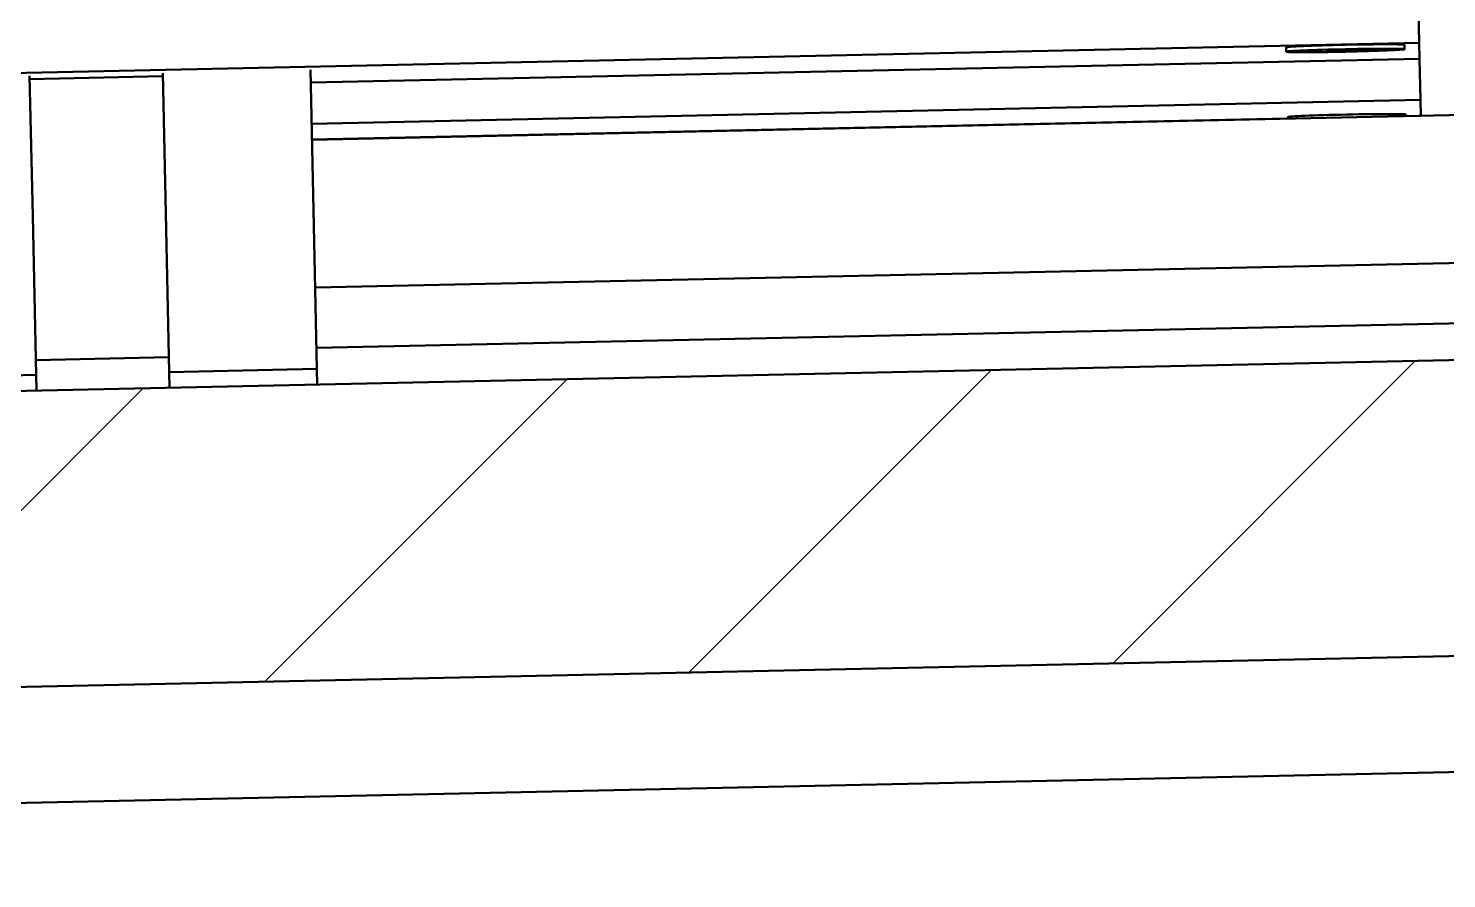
# Model space of a CAD drawing. Header units: millimetres. Extents: x 0 to 2625, y 0 to 1856.
# Drawn here: x 1939.8 to 2035.7, y 1269 to 1326.5 of the extents above; entities that cross this region are included whole.
import ezdxf

# ---------------------------------------------------------------- set-up
doc = ezdxf.new("R2010")
doc.units = ezdxf.units.MM
doc.header["$LTSCALE"] = 6.25
for name, color, linetype, lineweight in [('Hatch (ISO)', 7, 'Continuous', 18), ('Symbol (ISO)', 7, 'Continuous', 25), ('Visible (ISO)', 7, 'Continuous', 50)]:
    doc.layers.add(name, color=color, linetype=linetype, lineweight=lineweight)
doc.styles.add('Note Text (ISO)', font='tahoma.ttf')
doc.dimstyles.new('Default - Method 1b (ISO)$7', dxfattribs={"dimscale": 6.25, "dimtxt": 3.5, "dimasz": 2.5, "dimexe": 3.175, "dimexo": 0, "dimgap": 0.762, "dimtad": 1, "dimtoh": 1, "dimrnd": 1e-08, "dimtxsty": 'Note Text (ISO)', "dimcen": 0.09, "dimdle": 10, "dimclrd": 256, "dimclre": 256, "dimclrt": 256, "dimazin": 2, "dimtfac": 1, "dimtmove": 0, "dimatfit": 3, "dimfxl": 1, "dimtolj": 1, "dimlwd": -1, "dimlwe": -1, "dimarcsym": 0})

msp = doc.modelspace()

# ---------------------------------------------------------------- hatches: boundary and pattern name
at = {"layer": 'Hatch (ISO)'}
h = msp.add_hatch(dxfattribs=at)
h.set_pattern_fill('ANSI31', color=256, scale=158.75, style=0)
h.set_pattern_definition([(45, (0, 0), (-14.03165, 14.03165), [])])
h.paths.add_polyline_path([(2169.17, 1286.87), (2168.741, 1306.87), (1528.888, 1293.147), (1529.317, 1273.147)])

# ---------------------------------------------------------------- linework, layer by layer
at = {"layer": 'Visible (ISO)'}
for p, q in [((2033.886, 1325.478), (2033.715, 1333.474)), ((1824.934, 1320.996), (2033.886, 1325.478)), ((2024.897, 1324.878), (2024.89, 1325.178)), ((2027.646, 1324.952), (2028.895, 1324.995)), ((2027.647, 1324.921), (2027.646, 1324.952)), ((2028.897, 1324.933), (2027.647, 1324.921)), ((2028.895, 1324.995), (2030.145, 1325.006)), ((2028.897, 1324.933), (2028.895, 1324.995)), ((2030.146, 1324.975), (2028.897, 1324.933)), ((2030.145, 1325.006), (2030.146, 1324.975)), ((2032.895, 1325.049), (2032.889, 1325.349)), ((2033.886, 1325.478), (2033.909, 1324.406)), ((1958.908, 1323.655), (1959.112, 1314.16)), ((1958.926, 1322.798), (2033.909, 1324.406)), ((2033.909, 1324.406), (2033.969, 1321.619)), ((1939.912, 1323.248), (1940.116, 1313.752)), ((1948.915, 1323.218), (1939.917, 1323.025)), ((1949.114, 1313.945), (1948.91, 1323.441)), ((2133.201, 1322.669), (1959.009, 1318.933)), ((2033.969, 1321.619), (1958.986, 1320.011)), ((2033.969, 1321.619), (2033.992, 1320.547)), ((2024.994, 1320.354), (1959.009, 1318.939)), ((2024.994, 1320.349), (2024.992, 1320.461)), ((2032.992, 1320.52), (2032.99, 1320.633)), ((2033.992, 1320.547), (2032.992, 1320.526)), ((1959.342, 1303.437), (1959.112, 1314.16)), ((1940.346, 1303.03), (1940.116, 1313.752)), ((1949.114, 1313.945), (1949.344, 1303.223)), ((2133.415, 1312.672), (1959.224, 1308.936)), ((2113.507, 1308.17), (1959.311, 1304.863)), ((2168.741, 1306.87), (1528.888, 1293.147)), ((1949.322, 1304.222), (1940.325, 1304.029)), ((1940.346, 1303.03), (1930.348, 1302.815)), ((1940.369, 1301.972), (1940.346, 1303.03)), ((1959.342, 1303.437), (1949.344, 1303.223)), ((1949.344, 1303.223), (1949.367, 1302.165)), ((1959.364, 1302.379), (1959.342, 1303.437)), ((1529.317, 1273.147), (2169.17, 1286.87)), ((2134.653, 1278.283), (1783.577, 1270.753))]:
    msp.add_line(p, q, dxfattribs=at)
for centre in [(2028.89, 1325.263), (2028.991, 1320.547)]:
    msp.add_ellipse(centre, major_axis=(-3.999, -0.086), ratio=0.021443, start_param=3.141593, end_param=6.283185, dxfattribs=at)
msp.add_ellipse((2028.896, 1324.964), major_axis=(-3.999, -0.086), ratio=0.021443, dxfattribs=at)

# ---------------------------------------------------------------- leaders
at = {"layer": 'Symbol (ISO)', "annotation_type": 0, "has_hookline": 1, "hookline_direction": 0}
for points, text_width in [([(1785.031, 1316.069), (1864.344, 1171.868), (1879.969, 1171.868)], 475.241), ([(1775.033, 1315.855), (1888.647, 965.551), (1904.272, 965.551)], 538.53)]:
    msp.add_leader(points, dimstyle='Default - Method 1b (ISO)$7', override={"dimtad": 0}, dxfattribs=dict(at, text_width=text_width))

doc.saveas('drawing.dxf')
